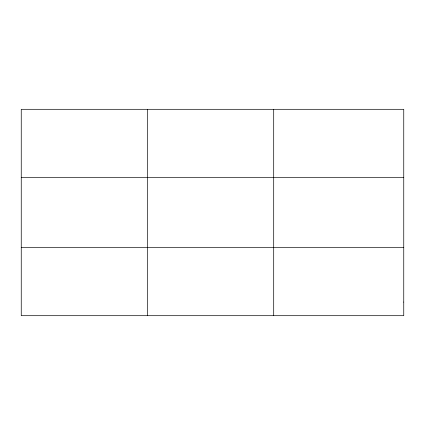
<?xml version="1.0" encoding="UTF-8"?>
<svg xmlns="http://www.w3.org/2000/svg" width="425" height="425" viewBox="0 0 425 425"><rect width="100%" height="100%" fill="white"/><g stroke="black" fill="none" stroke-linecap="round" stroke-linejoin="round"><path stroke-width="0.64" d="M147.475 109.31L147.475 315.69M273.7 109.31L273.7 315.69M21.25 177.416L403.75 177.416M21.25 247.584L403.75 247.584M403.75 302.069L403.75 315.69L21.25 315.69L21.25 109.31L403.75 109.31L403.75 302.069"/></g></svg>
